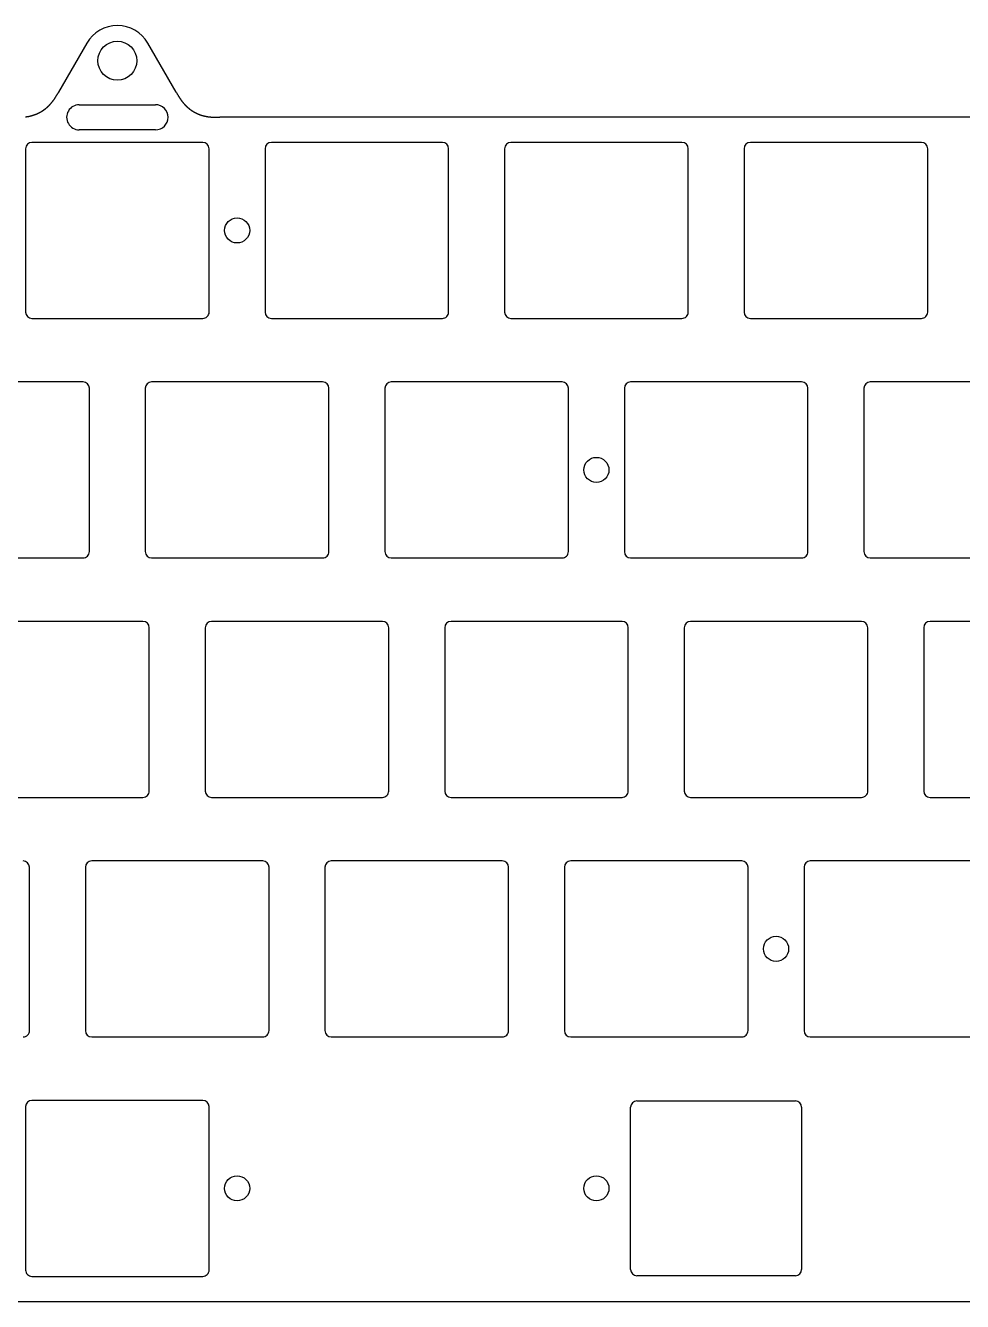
# Model space of a CAD drawing. Header units: millimetres. Extents: x -9 to 276, y -92 to 16.
# Drawn here: x 126 to 200.6, y -85.2 to 16.3 of the extents above; entities that cross this region are included whole.
import ezdxf

# ---------------------------------------------------------------- set-up
doc = ezdxf.new("R2010")
doc.units = ezdxf.units.MM
doc.layers.add('Edge.Cuts', color=53, linetype='CONTINUOUS', true_color=0xc8a339)

msp = doc.modelspace()

# ---------------------------------------------------------------- linework, layer by layer
at = {"layer": 'Edge.Cuts', "linetype": 'CONTINUOUS'}
for p, q in [((130.925129, 14.9), (128.673462, 11)), ((138.026537, 11), (135.774871, 14.9)), ((128.100526, 10.137918), (128.111221, 10.15071)), ((128.111221, 10.15071), (128.121898, 10.163604)), ((128.121898, 10.163604), (128.132559, 10.176603)), ((128.132559, 10.176603), (128.143204, 10.189709)), ((128.143204, 10.189709), (128.153837, 10.202926)), ((128.153837, 10.202926), (128.164458, 10.216255)), ((128.164458, 10.216255), (128.17507, 10.229701)), ((128.17507, 10.229701), (128.185675, 10.243266)), ((128.185675, 10.243266), (128.196275, 10.256954)), ((128.196275, 10.256954), (128.206872, 10.270768)), ((128.206872, 10.270768), (128.21747, 10.284713)), ((128.21747, 10.284713), (128.228069, 10.298793)), ((128.228069, 10.298793), (128.238674, 10.313011)), ((128.238674, 10.313011), (128.249287, 10.327374)), ((128.249287, 10.327374), (128.259912, 10.341886)), ((128.259912, 10.341886), (128.270551, 10.356552)), ((128.270551, 10.356552), (128.281208, 10.371379)), ((128.281208, 10.371379), (128.291888, 10.386373)), ((128.291888, 10.386373), (128.302594, 10.401541)), ((128.302594, 10.401541), (128.313331, 10.416891)), ((128.313331, 10.416891), (128.324103, 10.43243)), ((128.324103, 10.43243), (128.334918, 10.448169)), ((128.334918, 10.448169), (128.345779, 10.464116)), ((128.345779, 10.464116), (128.356694, 10.480284)), ((128.356694, 10.480284), (128.367671, 10.496683)), ((128.367671, 10.496683), (128.378715, 10.513327)), ((128.378715, 10.513327), (128.389838, 10.530232)), ((128.389838, 10.530232), (128.401048, 10.547414)), ((128.401048, 10.547414), (128.412357, 10.564892)), ((128.412357, 10.564892), (128.423777, 10.582688)), ((128.423777, 10.582688), (128.435323, 10.600826)), ((128.435323, 10.600826), (128.447011, 10.619335)), ((128.447011, 10.619335), (128.458861, 10.638248)), ((128.458861, 10.638248), (128.470896, 10.657604)), ((128.470896, 10.657604), (128.483142, 10.67745)), ((128.483142, 10.67745), (128.495632, 10.697841)), ((128.495632, 10.697841), (128.508406, 10.718846)), ((128.508406, 10.718846), (128.521514, 10.74055)), ((128.521514, 10.74055), (128.535019, 10.763064)), ((128.535019, 10.763064), (128.549006, 10.786532)), ((128.549006, 10.786532), (128.563586, 10.811149)), ((128.563586, 10.811149), (128.578924, 10.837196)), ((128.578924, 10.837196), (128.595266, 10.865098)), ((128.595266, 10.865098), (128.613018, 10.89556)), ((128.613018, 10.89556), (128.632962, 10.929928)), ((128.632962, 10.929928), (128.657009, 10.971507)), ((128.657009, 10.971507), (128.673462, 11)), ((138.026537, 11), (138.048643, 10.961725)), ((138.048643, 10.961725), (138.070962, 10.923156)), ((138.070962, 10.923156), (138.082212, 10.903769)), ((138.082212, 10.903769), (138.093527, 10.884317)), ((138.093527, 10.884317), (138.104911, 10.864802)), ((138.104911, 10.864802), (138.116369, 10.845228)), ((138.116369, 10.845228), (138.127904, 10.825597)), ((138.127904, 10.825597), (138.13952, 10.805913)), ((138.13952, 10.805913), (138.151221, 10.786177)), ((138.151221, 10.786177), (138.163012, 10.766393)), ((138.163012, 10.766393), (138.174895, 10.746563)), ((138.174895, 10.746563), (138.186876, 10.726691)), ((138.186876, 10.726691), (138.198958, 10.706778)), ((138.198958, 10.706778), (138.211144, 10.686828)), ((138.211144, 10.686828), (138.223439, 10.666844)), ((138.223439, 10.666844), (138.229629, 10.656839)), ((138.229629, 10.656839), (138.235848, 10.646828)), ((138.235848, 10.646828), (138.242096, 10.636808)), ((138.242096, 10.636808), (138.248373, 10.626782)), ((138.248373, 10.626782), (138.254681, 10.61675)), ((138.254681, 10.61675), (138.261019, 10.606711)), ((138.261019, 10.606711), (138.267389, 10.596666)), ((138.267389, 10.596666), (138.27379, 10.586616)), ((138.27379, 10.586616), (138.280223, 10.576561)), ((138.280223, 10.576561), (138.286689, 10.566501)), ((138.286689, 10.566501), (138.293189, 10.556436)), ((138.293189, 10.556436), (138.299722, 10.546367)), ((138.299722, 10.546367), (138.306289, 10.536295)), ((138.306289, 10.536295), (138.312891, 10.526219)), ((138.312891, 10.526219), (138.319528, 10.51614)), ((138.319528, 10.51614), (138.3262, 10.506058)), ((138.3262, 10.506058), (138.332909, 10.495974)), ((138.332909, 10.495974), (138.339654, 10.485888)), ((138.339654, 10.485888), (138.346437, 10.4758)), ((138.346437, 10.4758), (138.353257, 10.465711)), ((138.353257, 10.465711), (138.360115, 10.45562)), ((138.360115, 10.45562), (138.367012, 10.445529)), ((138.367012, 10.445529), (138.373948, 10.435438)), ((138.373948, 10.435438), (138.380924, 10.425347)), ((138.380924, 10.425347), (138.38794, 10.415256)), ((138.38794, 10.415256), (138.394996, 10.405166)), ((138.394996, 10.405166), (138.402094, 10.395077)), ((138.402094, 10.395077), (138.409233, 10.384989)), ((138.409233, 10.384989), (138.416414, 10.374903)), ((138.416414, 10.374903), (138.423638, 10.36482)), ((138.423638, 10.36482), (138.430905, 10.354738)), ((138.430905, 10.354738), (138.438215, 10.34466)), ((138.438215, 10.34466), (138.44557, 10.334585)), ((138.44557, 10.334585), (138.452969, 10.324513)), ((138.452969, 10.324513), (138.460413, 10.314445)), ((138.460413, 10.314445), (138.467902, 10.304381)), ((138.467902, 10.304381), (138.475438, 10.294322)), ((138.475438, 10.294322), (138.48302, 10.284267)), ((138.48302, 10.284267), (138.49065, 10.274218)), ((138.49065, 10.274218), (138.498327, 10.264175)), ((138.498327, 10.264175), (138.506052, 10.254137)), ((138.506052, 10.254137), (138.513825, 10.244105)), ((138.513825, 10.244105), (138.521648, 10.234081)), ((138.521648, 10.234081), (138.52952, 10.224063)), ((138.52952, 10.224063), (138.537442, 10.214052)), ((138.537442, 10.214052), (138.545414, 10.204049)), ((138.545414, 10.204049), (138.553438, 10.194055)), ((138.553438, 10.194055), (138.561513, 10.184068)), ((138.561513, 10.184068), (138.56964, 10.17409)), ((138.56964, 10.17409), (138.577819, 10.164121)), ((138.577819, 10.164121), (138.586052, 10.154162)), ((138.586052, 10.154162), (138.594338, 10.144212)), ((126.545985, 9.133583), (126.559186, 9.137259)), ((126.559186, 9.137259), (126.572403, 9.141002)), ((126.572403, 9.141002), (126.585637, 9.144813)), ((126.585637, 9.144813), (126.598889, 9.148692)), ((126.598889, 9.148692), (126.612157, 9.152639)), ((126.612157, 9.152639), (126.625441, 9.156656)), ((126.625441, 9.156656), (126.638743, 9.160742)), ((126.638743, 9.160742), (126.652061, 9.164899)), ((126.652061, 9.164899), (126.665396, 9.169127)), ((126.665396, 9.169127), (126.678747, 9.173427)), ((126.678747, 9.173427), (126.692114, 9.177799)), ((126.692114, 9.177799), (126.705498, 9.182244)), ((126.705498, 9.182244), (126.718899, 9.186762)), ((126.718899, 9.186762), (126.732316, 9.191354)), ((126.732316, 9.191354), (126.745749, 9.196021)), ((126.745749, 9.196021), (126.759198, 9.200763)), ((126.759198, 9.200763), (126.772663, 9.205581)), ((126.772663, 9.205581), (126.786145, 9.210476)), ((126.786145, 9.210476), (126.793542, 9.213192)), ((126.793542, 9.213192), (126.80093, 9.215925)), ((126.80093, 9.215925), (126.80831, 9.218677)), ((126.80831, 9.218677), (126.815681, 9.221447)), ((126.815681, 9.221447), (126.823044, 9.224236)), ((126.823044, 9.224236), (126.830398, 9.227042)), ((126.830398, 9.227042), (126.837744, 9.229867)), ((126.837744, 9.229867), (126.845081, 9.232709)), ((126.845081, 9.232709), (126.85241, 9.23557)), ((126.85241, 9.23557), (126.85973, 9.238449)), ((126.85973, 9.238449), (126.867041, 9.241346)), ((126.867041, 9.241346), (126.874343, 9.244261)), ((126.874343, 9.244261), (126.881637, 9.247194)), ((126.881637, 9.247194), (126.888922, 9.250146)), ((126.888922, 9.250146), (126.896199, 9.253115)), ((126.896199, 9.253115), (126.903466, 9.256102)), ((126.903466, 9.256102), (126.910725, 9.259107)), ((126.910725, 9.259107), (126.917975, 9.26213)), ((126.917975, 9.26213), (126.925216, 9.265172)), ((126.925216, 9.265172), (126.932448, 9.268231)), ((126.932448, 9.268231), (126.939671, 9.271308)), ((126.939671, 9.271308), (126.946886, 9.274403)), ((126.946886, 9.274403), (126.954091, 9.277516)), ((126.954091, 9.277516), (126.961288, 9.280647)), ((126.961288, 9.280647), (126.968475, 9.283795)), ((126.968475, 9.283795), (126.975654, 9.286962)), ((126.975654, 9.286962), (126.982823, 9.290147)), ((126.982823, 9.290147), (126.989983, 9.293349)), ((126.989983, 9.293349), (126.997134, 9.296569)), ((126.997134, 9.296569), (127.004277, 9.299807)), ((127.004277, 9.299807), (127.011409, 9.303063)), ((127.011409, 9.303063), (127.018533, 9.306337)), ((127.018533, 9.306337), (127.025648, 9.309628)), ((127.025648, 9.309628), (127.032753, 9.312937)), ((127.032753, 9.312937), (127.039849, 9.316264)), ((127.039849, 9.316264), (127.046936, 9.319609)), ((127.046936, 9.319609), (127.054014, 9.322971)), ((127.054014, 9.322971), (127.061082, 9.326351)), ((127.061082, 9.326351), (127.068141, 9.329749)), ((127.068141, 9.329749), (127.07519, 9.333165)), ((127.07519, 9.333165), (127.08223, 9.336598)), ((127.08223, 9.336598), (127.089261, 9.340049)), ((127.089261, 9.340049), (127.096282, 9.343517)), ((127.096282, 9.343517), (127.103294, 9.347003)), ((127.103294, 9.347003), (127.110296, 9.350507)), ((127.110296, 9.350507), (127.117289, 9.354029)), ((127.117289, 9.354029), (127.124272, 9.357567)), ((127.124272, 9.357567), (127.131246, 9.361124)), ((127.131246, 9.361124), (127.13821, 9.364698)), ((127.13821, 9.364698), (127.145165, 9.36829)), ((127.145165, 9.36829), (127.15211, 9.371899)), ((127.15211, 9.371899), (127.159045, 9.375526)), ((127.159045, 9.375526), (127.165971, 9.37917)), ((127.165971, 9.37917), (127.172886, 9.382831)), ((127.172886, 9.382831), (127.179793, 9.386511)), ((127.179793, 9.386511), (127.186689, 9.390207)), ((127.186689, 9.390207), (127.193576, 9.393921)), ((127.193576, 9.393921), (127.200452, 9.397653)), ((127.200452, 9.397653), (127.207319, 9.401402)), ((127.207319, 9.401402), (127.214176, 9.405168)), ((127.214176, 9.405168), (127.221024, 9.408952)), ((127.221024, 9.408952), (127.227861, 9.412753)), ((127.227861, 9.412753), (127.234689, 9.416572)), ((127.234689, 9.416572), (127.241506, 9.420407)), ((127.241506, 9.420407), (127.248314, 9.424261)), ((127.248314, 9.424261), (127.255111, 9.428131)), ((127.255111, 9.428131), (127.261899, 9.432019)), ((127.261899, 9.432019), (127.268676, 9.435924)), ((127.268676, 9.435924), (127.275443, 9.439846)), ((127.275443, 9.439846), (127.282201, 9.443786)), ((127.282201, 9.443786), (127.288948, 9.447743)), ((127.288948, 9.447743), (127.295685, 9.451717)), ((127.295685, 9.451717), (127.302412, 9.455709)), ((127.302412, 9.455709), (127.309129, 9.459717)), ((127.309129, 9.459717), (127.315835, 9.463743)), ((127.315835, 9.463743), (127.322532, 9.467786)), ((127.322532, 9.467786), (127.329217, 9.471846)), ((127.329217, 9.471846), (127.335893, 9.475924)), ((127.335893, 9.475924), (127.342559, 9.480018)), ((127.342559, 9.480018), (127.349214, 9.48413)), ((127.349214, 9.48413), (127.355859, 9.488258)), ((127.355859, 9.488258), (127.362493, 9.492404)), ((127.362493, 9.492404), (127.369117, 9.496567)), ((127.369117, 9.496567), (127.375731, 9.500747)), ((127.375731, 9.500747), (127.382334, 9.504944)), ((127.382334, 9.504944), (127.388926, 9.509158)), ((127.388926, 9.509158), (127.395508, 9.513389)), ((127.395508, 9.513389), (127.40208, 9.517637)), ((127.40208, 9.517637), (127.408641, 9.521903)), ((127.408641, 9.521903), (127.415192, 9.526185)), ((127.415192, 9.526185), (127.421732, 9.530484)), ((127.421732, 9.530484), (127.428261, 9.5348)), ((127.428261, 9.5348), (127.43478, 9.539133)), ((127.43478, 9.539133), (127.441288, 9.543483)), ((127.441288, 9.543483), (127.447785, 9.54785)), ((127.447785, 9.54785), (127.454272, 9.552233)), ((127.454272, 9.552233), (127.460747, 9.556634)), ((127.460747, 9.556634), (127.467213, 9.561051)), ((127.467213, 9.561051), (127.473667, 9.565486)), ((127.473667, 9.565486), (127.480111, 9.569937)), ((127.480111, 9.569937), (127.486543, 9.574405)), ((127.486543, 9.574405), (127.492965, 9.57889)), ((127.492965, 9.57889), (127.499376, 9.583391)), ((127.499376, 9.583391), (127.505776, 9.58791)), ((127.505776, 9.58791), (127.512165, 9.592445)), ((127.512165, 9.592445), (127.518544, 9.596997)), ((127.518544, 9.596997), (127.524911, 9.601566)), ((127.524911, 9.601566), (127.531267, 9.606151)), ((127.531267, 9.606151), (127.537612, 9.610753)), ((127.537612, 9.610753), (127.543947, 9.615372)), ((127.543947, 9.615372), (127.55027, 9.620008)), ((127.55027, 9.620008), (127.556582, 9.62466)), ((127.556582, 9.62466), (127.562883, 9.629329)), ((127.562883, 9.629329), (127.569173, 9.634014)), ((127.569173, 9.634014), (127.575451, 9.638717)), ((127.575451, 9.638717), (127.581719, 9.643435)), ((127.581719, 9.643435), (127.587975, 9.648171)), ((127.587975, 9.648171), (127.59422, 9.652923)), ((127.59422, 9.652923), (127.600454, 9.657691)), ((127.600454, 9.657691), (127.606676, 9.662476)), ((127.606676, 9.662476), (127.612888, 9.667278)), ((127.612888, 9.667278), (127.619088, 9.672096)), ((127.619088, 9.672096), (127.625276, 9.676931)), ((127.625276, 9.676931), (127.631453, 9.681782)), ((127.631453, 9.681782), (127.637619, 9.68665)), ((127.637619, 9.68665), (127.643774, 9.691534)), ((127.643774, 9.691534), (127.649916, 9.696434)), ((127.649916, 9.696434), (127.656048, 9.701351)), ((127.656048, 9.701351), (127.662168, 9.706285)), ((127.662168, 9.706285), (127.668276, 9.711235)), ((127.668276, 9.711235), (127.674373, 9.716201)), ((127.674373, 9.716201), (127.680459, 9.721184)), ((127.680459, 9.721184), (127.686533, 9.726183)), ((127.686533, 9.726183), (127.692595, 9.731198)), ((127.692595, 9.731198), (127.698645, 9.73623)), ((127.698645, 9.73623), (127.704684, 9.741278)), ((127.704684, 9.741278), (127.710712, 9.746342)), ((127.710712, 9.746342), (127.716727, 9.751423)), ((127.716727, 9.751423), (127.722731, 9.75652)), ((127.722731, 9.75652), (127.728723, 9.761633)), ((127.728723, 9.761633), (127.734704, 9.766763)), ((127.734704, 9.766763), (127.740672, 9.771909)), ((127.740672, 9.771909), (127.746629, 9.777071)), ((127.746629, 9.777071), (127.752574, 9.782249)), ((127.752574, 9.782249), (127.758507, 9.787443)), ((127.758507, 9.787443), (127.764428, 9.792654)), ((127.764428, 9.792654), (127.770338, 9.797881)), ((127.770338, 9.797881), (127.776235, 9.803124)), ((127.776235, 9.803124), (127.78212, 9.808383)), ((127.78212, 9.808383), (127.787994, 9.813658)), ((127.787994, 9.813658), (127.793855, 9.818949)), ((127.793855, 9.818949), (127.799705, 9.824257)), ((127.799705, 9.824257), (127.805542, 9.82958)), ((127.805542, 9.82958), (127.811367, 9.834919)), ((127.811367, 9.834919), (127.811875, 9.835386)), ((127.811875, 9.835386), (127.823466, 9.846097)), ((127.823466, 9.846097), (127.835011, 9.856873)), ((127.835011, 9.856873), (127.846511, 9.867716)), ((127.846511, 9.867716), (127.857966, 9.878626)), ((127.857966, 9.878626), (127.869377, 9.889605)), ((127.869377, 9.889605), (127.880745, 9.900653)), ((127.880745, 9.900653), (127.892071, 9.911771)), ((127.892071, 9.911771), (127.903355, 9.92296)), ((127.903355, 9.92296), (127.914599, 9.934222)), ((127.914599, 9.934222), (127.925804, 9.945556)), ((127.925804, 9.945556), (127.93697, 9.956965)), ((127.93697, 9.956965), (127.948098, 9.968449)), ((127.948098, 9.968449), (127.959189, 9.98001)), ((127.959189, 9.98001), (127.970245, 9.991649)), ((127.970245, 9.991649), (127.981266, 10.003367)), ((127.981266, 10.003367), (127.992253, 10.015166)), ((127.992253, 10.015166), (128.003208, 10.027046)), ((128.003208, 10.027046), (128.014131, 10.03901)), ((128.014131, 10.03901), (128.025024, 10.051058)), ((128.025024, 10.051058), (128.035888, 10.063193)), ((128.035888, 10.063193), (128.046723, 10.075416)), ((128.046723, 10.075416), (128.057532, 10.087729)), ((128.057532, 10.087729), (128.068315, 10.100134)), ((128.068315, 10.100134), (128.079074, 10.112632)), ((128.079074, 10.112632), (128.089811, 10.125226)), ((128.089811, 10.125226), (128.100526, 10.137918)), ((130.318762, 10), (136.381237, 10)), ((138.594338, 10.144212), (138.602678, 10.134273)), ((138.602678, 10.134273), (138.611072, 10.124344)), ((138.611072, 10.124344), (138.619522, 10.114425)), ((138.619522, 10.114425), (138.628026, 10.104518)), ((138.628026, 10.104518), (138.636587, 10.094622)), ((138.636587, 10.094622), (138.645205, 10.084738)), ((138.645205, 10.084738), (138.653879, 10.074866)), ((138.653879, 10.074866), (138.662611, 10.065007)), ((138.662611, 10.065007), (138.6714, 10.055161)), ((138.6714, 10.055161), (138.680248, 10.045327)), ((138.680248, 10.045327), (138.689155, 10.035508)), ((138.689155, 10.035508), (138.698122, 10.025702)), ((138.698122, 10.025702), (138.707148, 10.01591)), ((138.707148, 10.01591), (138.716235, 10.006133)), ((138.716235, 10.006133), (138.725383, 9.996371)), ((138.725383, 9.996371), (138.734592, 9.986624)), ((138.734592, 9.986624), (138.743863, 9.976893)), ((138.743863, 9.976893), (138.753196, 9.967178)), ((138.753196, 9.967178), (138.762593, 9.957479)), ((138.762593, 9.957479), (138.772052, 9.947796)), ((138.772052, 9.947796), (138.781576, 9.938131)), ((138.781576, 9.938131), (138.791164, 9.928483)), ((138.791164, 9.928483), (138.800817, 9.918853)), ((138.800817, 9.918853), (138.810535, 9.909241)), ((138.810535, 9.909241), (138.820319, 9.899647)), ((138.820319, 9.899647), (138.830169, 9.890072)), ((138.830169, 9.890072), (138.840087, 9.880516)), ((138.840087, 9.880516), (138.850071, 9.87098)), ((138.850071, 9.87098), (138.860124, 9.861463)), ((138.860124, 9.861463), (138.870245, 9.851966)), ((138.870245, 9.851966), (138.880434, 9.84249)), ((138.880434, 9.84249), (138.890693, 9.833035)), ((138.890693, 9.833035), (138.901022, 9.823601)), ((138.901022, 9.823601), (138.911421, 9.814188)), ((138.911421, 9.814188), (138.921891, 9.804797)), ((138.921891, 9.804797), (138.932433, 9.795429)), ((138.932433, 9.795429), (138.943046, 9.786083)), ((138.943046, 9.786083), (138.953731, 9.77676)), ((138.953731, 9.77676), (138.96449, 9.76746)), ((138.96449, 9.76746), (138.975321, 9.758183)), ((138.975321, 9.758183), (138.986226, 9.748931)), ((138.986226, 9.748931), (138.997206, 9.739703)), ((138.997206, 9.739703), (139.003256, 9.734655)), ((139.003256, 9.734655), (139.009318, 9.729623)), ((139.009318, 9.729623), (139.015391, 9.724608)), ((139.015391, 9.724608), (139.021476, 9.71961)), ((139.021476, 9.71961), (139.027572, 9.714627)), ((139.027572, 9.714627), (139.033679, 9.709662)), ((139.033679, 9.709662), (139.039798, 9.704712)), ((139.039798, 9.704712), (139.045929, 9.69978)), ((139.045929, 9.69978), (139.052071, 9.694863)), ((139.052071, 9.694863), (139.058224, 9.689964)), ((139.058224, 9.689964), (139.064388, 9.68508)), ((139.064388, 9.68508), (139.070564, 9.680214)), ((139.070564, 9.680214), (139.076751, 9.675364)), ((139.076751, 9.675364), (139.082949, 9.67053)), ((139.082949, 9.67053), (139.089159, 9.665713)), ((139.089159, 9.665713), (139.09538, 9.660913)), ((139.09538, 9.660913), (139.101612, 9.656129)), ((139.101612, 9.656129), (139.107855, 9.651362)), ((139.107855, 9.651362), (139.114109, 9.646612)), ((139.114109, 9.646612), (139.120375, 9.641878)), ((139.120375, 9.641878), (139.126651, 9.637161)), ((139.126651, 9.637161), (139.132939, 9.632461)), ((139.132939, 9.632461), (139.139237, 9.627777)), ((139.139237, 9.627777), (139.145547, 9.62311)), ((139.145547, 9.62311), (139.151868, 9.61846)), ((139.151868, 9.61846), (139.158199, 9.613827)), ((139.158199, 9.613827), (139.164542, 9.60921)), ((139.164542, 9.60921), (139.170895, 9.604611)), ((139.170895, 9.604611), (139.17726, 9.600028)), ((139.17726, 9.600028), (139.183635, 9.595461)), ((139.183635, 9.595461), (139.190021, 9.590912)), ((139.190021, 9.590912), (139.196418, 9.586379)), ((139.196418, 9.586379), (139.202826, 9.581864)), ((139.202826, 9.581864), (139.209244, 9.577365)), ((139.209244, 9.577365), (139.215673, 9.572883)), ((139.215673, 9.572883), (139.222113, 9.568418)), ((139.222113, 9.568418), (139.228564, 9.56397)), ((139.228564, 9.56397), (139.235025, 9.559539)), ((139.235025, 9.559539), (139.241497, 9.555124)), ((139.241497, 9.555124), (139.24798, 9.550727)), ((139.24798, 9.550727), (139.254473, 9.546347)), ((139.254473, 9.546347), (139.260977, 9.541983)), ((139.260977, 9.541983), (139.267492, 9.537637)), ((139.267492, 9.537637), (139.274017, 9.533308)), ((139.274017, 9.533308), (139.280552, 9.528995)), ((139.280552, 9.528995), (139.287098, 9.5247)), ((139.287098, 9.5247), (139.293655, 9.520422)), ((139.293655, 9.520422), (139.300222, 9.516161)), ((139.300222, 9.516161), (139.306799, 9.511917)), ((139.306799, 9.511917), (139.313387, 9.50769)), ((139.313387, 9.50769), (139.319985, 9.50348)), ((139.319985, 9.50348), (139.326593, 9.499287)), ((139.326593, 9.499287), (139.333212, 9.495111)), ((139.333212, 9.495111), (139.339841, 9.490953)), ((139.339841, 9.490953), (139.34648, 9.486812)), ((139.34648, 9.486812), (139.35313, 9.482687)), ((139.35313, 9.482687), (139.35979, 9.47858)), ((139.35979, 9.47858), (139.36646, 9.474491)), ((139.36646, 9.474491), (139.37314, 9.470418)), ((139.37314, 9.470418), (139.37983, 9.466363)), ((139.37983, 9.466363), (139.386531, 9.462325)), ((139.386531, 9.462325), (139.393241, 9.458304)), ((139.393241, 9.458304), (139.399962, 9.454301)), ((139.399962, 9.454301), (139.406693, 9.450314)), ((139.406693, 9.450314), (139.413433, 9.446346)), ((139.413433, 9.446346), (139.420184, 9.442394)), ((139.420184, 9.442394), (139.426945, 9.43846)), ((139.426945, 9.43846), (139.433716, 9.434543)), ((139.433716, 9.434543), (139.440496, 9.430643)), ((139.440496, 9.430643), (139.447287, 9.426761)), ((139.447287, 9.426761), (139.454087, 9.422896)), ((139.454087, 9.422896), (139.460898, 9.419049)), ((139.460898, 9.419049), (139.467718, 9.415219)), ((139.467718, 9.415219), (139.474548, 9.411406)), ((139.474548, 9.411406), (139.481387, 9.407611)), ((139.481387, 9.407611), (139.488237, 9.403834)), ((139.488237, 9.403834), (139.495096, 9.400073)), ((139.495096, 9.400073), (139.501965, 9.396331)), ((139.501965, 9.396331), (139.508844, 9.392606)), ((139.508844, 9.392606), (139.515732, 9.388898)), ((139.515732, 9.388898), (139.52263, 9.385208)), ((139.52263, 9.385208), (139.529538, 9.381535)), ((139.529538, 9.381535), (139.536455, 9.37788)), ((139.536455, 9.37788), (139.543382, 9.374242)), ((139.543382, 9.374242), (139.550318, 9.370622)), ((139.550318, 9.370622), (139.557264, 9.36702)), ((139.557264, 9.36702), (139.564219, 9.363435)), ((139.564219, 9.363435), (139.571184, 9.359868)), ((139.571184, 9.359868), (139.578158, 9.356319)), ((139.578158, 9.356319), (139.585142, 9.352787)), ((139.585142, 9.352787), (139.592135, 9.349273)), ((139.592135, 9.349273), (139.599137, 9.345776)), ((139.599137, 9.345776), (139.606149, 9.342297)), ((139.606149, 9.342297), (139.61317, 9.338836)), ((139.61317, 9.338836), (139.620201, 9.335392)), ((139.620201, 9.335392), (139.627241, 9.331967)), ((139.627241, 9.331967), (139.63429, 9.328559)), ((139.63429, 9.328559), (139.641348, 9.325169)), ((139.641348, 9.325169), (139.648415, 9.321796)), ((139.648415, 9.321796), (139.655492, 9.318441)), ((139.655492, 9.318441), (139.662578, 9.315104)), ((139.662578, 9.315104), (139.669673, 9.311785)), ((139.669673, 9.311785), (139.676777, 9.308484)), ((139.676777, 9.308484), (139.68389, 9.305201)), ((139.68389, 9.305201), (139.691012, 9.301935)), ((139.691012, 9.301935), (139.698144, 9.298687)), ((139.698144, 9.298687), (139.705284, 9.295457)), ((139.705284, 9.295457), (139.712433, 9.292245)), ((139.712433, 9.292245), (139.719591, 9.289051)), ((139.719591, 9.289051), (139.726759, 9.285875)), ((139.726759, 9.285875), (139.733935, 9.282717)), ((139.733935, 9.282717), (139.74112, 9.279577)), ((139.74112, 9.279577), (139.748314, 9.276454)), ((139.748314, 9.276454), (139.755516, 9.27335)), ((139.755516, 9.27335), (139.762728, 9.270263)), ((139.762728, 9.270263), (139.769948, 9.267195)), ((139.769948, 9.267195), (139.777177, 9.264145)), ((139.777177, 9.264145), (139.784415, 9.261112)), ((139.784415, 9.261112), (139.791662, 9.258098)), ((139.791662, 9.258098), (139.798917, 9.255101)), ((139.798917, 9.255101), (139.806181, 9.252123)), ((139.806181, 9.252123), (139.813454, 9.249163)), ((139.813454, 9.249163), (139.820735, 9.246221)), ((139.820735, 9.246221), (139.828025, 9.243297)), ((139.828025, 9.243297), (139.835323, 9.240391)), ((139.835323, 9.240391), (139.842631, 9.237503)), ((139.842631, 9.237503), (139.849946, 9.234633)), ((139.849946, 9.234633), (139.85727, 9.231782)), ((139.85727, 9.231782), (139.864603, 9.228948)), ((139.864603, 9.228948), (139.871944, 9.226133)), ((139.871944, 9.226133), (139.879293, 9.223336)), ((139.879293, 9.223336), (139.886651, 9.220557)), ((139.886651, 9.220557), (139.894017, 9.217797)), ((139.894017, 9.217797), (139.901392, 9.215054)), ((139.901392, 9.215054), (139.908775, 9.21233)), ((139.908775, 9.21233), (139.916166, 9.209625)), ((139.916166, 9.209625), (139.923566, 9.206937)), ((139.923566, 9.206937), (139.930974, 9.204268)), ((139.930974, 9.204268), (139.93839, 9.201617)), ((139.93839, 9.201617), (139.945814, 9.198984)), ((139.945814, 9.198984), (139.953247, 9.196369)), ((139.953247, 9.196369), (139.960687, 9.193773)), ((139.960687, 9.193773), (139.968136, 9.191196)), ((139.968136, 9.191196), (139.975593, 9.188636)), ((139.975593, 9.188636), (139.983058, 9.186095)), ((139.983058, 9.186095), (139.990531, 9.183572)), ((139.990531, 9.183572), (139.998013, 9.181068)), ((139.998013, 9.181068), (140.005502, 9.178582)), ((140.005502, 9.178582), (140.012999, 9.176115)), ((140.012999, 9.176115), (140.020504, 9.173666)), ((140.020504, 9.173666), (140.028017, 9.171235)), ((140.028017, 9.171235), (140.035539, 9.168823)), ((140.035539, 9.168823), (140.043068, 9.16643)), ((140.043068, 9.16643), (140.050605, 9.164055)), ((140.050605, 9.164055), (140.05126, 9.163849)), ((140.05126, 9.163849), (140.066331, 9.159166)), ((140.066331, 9.159166), (140.081436, 9.154556)), ((140.081436, 9.154556), (140.096576, 9.150018)), ((140.096576, 9.150018), (140.111753, 9.145553)), ((140.111753, 9.145553), (140.126966, 9.14116)), ((140.126966, 9.14116), (140.142218, 9.136839)), ((140.142218, 9.136839), (140.157509, 9.13259)), ((126.044947, 9.035921), (126.057445, 9.03746)), ((126.057445, 9.03746), (126.069963, 9.039043)), ((126.069963, 9.039043), (126.082499, 9.040669)), ((126.082499, 9.040669), (126.095055, 9.042341)), ((126.095055, 9.042341), (126.107629, 9.044057)), ((126.107629, 9.044057), (126.120222, 9.045819)), ((126.120222, 9.045819), (126.132834, 9.047627)), ((126.132834, 9.047627), (126.145464, 9.049483)), ((126.145464, 9.049483), (126.158113, 9.051386)), ((126.158113, 9.051386), (126.17078, 9.053337)), ((126.17078, 9.053337), (126.183467, 9.055337)), ((126.183467, 9.055337), (126.196171, 9.057386)), ((126.196171, 9.057386), (126.208894, 9.059485)), ((126.208894, 9.059485), (126.221636, 9.061635)), ((126.221636, 9.061635), (126.234395, 9.063836)), ((126.234395, 9.063836), (126.247173, 9.066089)), ((126.247173, 9.066089), (126.259969, 9.068394)), ((126.259969, 9.068394), (126.272784, 9.070753)), ((126.272784, 9.070753), (126.285616, 9.073164)), ((126.285616, 9.073164), (126.298466, 9.07563)), ((126.298466, 9.07563), (126.311335, 9.078151)), ((126.311335, 9.078151), (126.324221, 9.080728)), ((126.324221, 9.080728), (126.337126, 9.08336)), ((126.337126, 9.08336), (126.350048, 9.086049)), ((126.350048, 9.086049), (126.362988, 9.088795)), ((126.362988, 9.088795), (126.375945, 9.091598)), ((126.375945, 9.091598), (126.388921, 9.094461)), ((126.388921, 9.094461), (126.401914, 9.097382)), ((126.401914, 9.097382), (126.414924, 9.100363)), ((126.414924, 9.100363), (126.427952, 9.103404)), ((126.427952, 9.103404), (126.440998, 9.106506)), ((126.440998, 9.106506), (126.454061, 9.109669)), ((126.454061, 9.109669), (126.467141, 9.112894)), ((126.467141, 9.112894), (126.480239, 9.116182)), ((126.480239, 9.116182), (126.493354, 9.119534)), ((126.493354, 9.119534), (126.506486, 9.122949)), ((126.506486, 9.122949), (126.519635, 9.126428)), ((126.519635, 9.126428), (126.532802, 9.129973)), ((126.532802, 9.129973), (126.545985, 9.133583)), ((140.157509, 9.13259), (140.172842, 9.128412)), ((140.172842, 9.128412), (140.188216, 9.124305)), ((140.188216, 9.124305), (140.203635, 9.120269)), ((140.203635, 9.120269), (140.219098, 9.116303)), ((140.219098, 9.116303), (140.234608, 9.112408)), ((140.234608, 9.112408), (140.250166, 9.108583)), ((140.250166, 9.108583), (140.265773, 9.104828)), ((140.265773, 9.104828), (140.281431, 9.101143)), ((140.281431, 9.101143), (140.297143, 9.097527)), ((140.297143, 9.097527), (140.312909, 9.09398)), ((140.312909, 9.09398), (140.328731, 9.090502)), ((140.328731, 9.090502), (140.344612, 9.087093)), ((140.344612, 9.087093), (140.360553, 9.083752)), ((140.360553, 9.083752), (140.376556, 9.08048)), ((140.376556, 9.08048), (140.392624, 9.077276)), ((140.392624, 9.077276), (140.408759, 9.074139)), ((140.408759, 9.074139), (140.424962, 9.071071)), ((140.424962, 9.071071), (140.441237, 9.06807)), ((140.441237, 9.06807), (140.457586, 9.065136)), ((140.457586, 9.065136), (140.474012, 9.06227)), ((140.474012, 9.06227), (140.490517, 9.05947)), ((140.490517, 9.05947), (140.507104, 9.056737)), ((140.507104, 9.056737), (140.523778, 9.054071)), ((140.523778, 9.054071), (140.54054, 9.051471)), ((140.54054, 9.051471), (140.557394, 9.048938)), ((140.557394, 9.048938), (140.574344, 9.04647)), ((140.574344, 9.04647), (140.591394, 9.044069)), ((140.591394, 9.044069), (140.608549, 9.041733)), ((140.608549, 9.041733), (140.625811, 9.039462)), ((140.625811, 9.039462), (140.643186, 9.037257)), ((140.643186, 9.037257), (140.660679, 9.035118)), ((140.660679, 9.035118), (140.678296, 9.033043)), ((140.678296, 9.033043), (140.696041, 9.031033)), ((140.696041, 9.031033), (140.71392, 9.029088)), ((140.71392, 9.029088), (140.731941, 9.027208)), ((140.731941, 9.027208), (140.750111, 9.025391)), ((140.750111, 9.025391), (140.768436, 9.02364)), ((140.768436, 9.02364), (140.786925, 9.021952)), ((140.786925, 9.021952), (140.805586, 9.020328)), ((140.805586, 9.020328), (140.82443, 9.018769)), ((140.82443, 9.018769), (140.843468, 9.017272)), ((140.843468, 9.017272), (140.862709, 9.01584)), ((140.862709, 9.01584), (140.882168, 9.014471)), ((140.882168, 9.014471), (140.901858, 9.013165)), ((140.901858, 9.013165), (140.921795, 9.011922)), ((140.921795, 9.011922), (140.941996, 9.010742)), ((140.941996, 9.010742), (140.962482, 9.009624)), ((140.962482, 9.009624), (140.983272, 9.00857)), ((140.983272, 9.00857), (141.004394, 9.007577)), ((141.004394, 9.007577), (141.025875, 9.006648)), ((141.025875, 9.006648), (141.047749, 9.00578)), ((141.047749, 9.00578), (141.070053, 9.004974)), ((141.070053, 9.004974), (141.092833, 9.00423)), ((141.092833, 9.00423), (141.116143, 9.003547)), ((141.116143, 9.003547), (141.140048, 9.002926)), ((141.140048, 9.002926), (141.164625, 9.002365)), ((141.164625, 9.002365), (141.189976, 9.001866)), ((141.189976, 9.001866), (141.216227, 9.001427)), ((141.216227, 9.001427), (141.243544, 9.001048)), ((141.243544, 9.001048), (141.272153, 9.00073)), ((141.272153, 9.00073), (141.30238, 9.00047)), ((141.30238, 9.00047), (141.334715, 9.000269)), ((141.334715, 9.000269), (141.369972, 9.000126)), ((141.369972, 9.000126), (141.409709, 9.000038)), ((141.409709, 9.000038), (141.457742, 9.000003)), ((141.457742, 9.000003), (141.490638, 9)), ((229.984361, 9), (141.490638, 9)), ((136.381237, 8), (130.318762, 8)), ((126.05, 6.5), (126.05, -6.5)), ((140.15, 7), (126.55, 7)), ((140.65, -6.5), (140.65, 6.5)), ((145.1, 6.5), (145.1, -6.5)), ((159.2, 7), (145.6, 7)), ((159.7, -6.5), (159.7, 6.5)), ((164.15, 6.5), (164.15, -6.5)), ((178.25, 7), (164.65, 7)), ((178.75, -6.5), (178.75, 6.5)), ((183.2, 6.5), (183.2, -6.5)), ((197.3, 7), (183.7, 7)), ((197.8, -6.5), (197.8, 6.5)), ((126.55, -7), (140.15, -7)), ((145.6, -7), (159.2, -7)), ((164.65, -7), (178.25, -7)), ((183.7, -7), (197.3, -7)), ((130.625, -12.05), (117.025, -12.05)), ((149.675, -12.05), (136.075, -12.05)), ((168.725, -12.05), (155.125, -12.05)), ((187.775, -12.05), (174.175, -12.05)), ((206.825, -12.05), (193.225, -12.05)), ((131.125, -25.55), (131.125, -12.55)), ((135.575, -12.55), (135.575, -25.55)), ((150.175, -25.55), (150.175, -12.55)), ((154.625, -12.55), (154.625, -25.55)), ((169.225, -25.55), (169.225, -12.55)), ((173.675, -12.55), (173.675, -25.55)), ((188.275, -25.55), (188.275, -12.55)), ((192.725, -12.55), (192.725, -25.55)), ((117.025, -26.05), (130.625, -26.05)), ((136.075, -26.05), (149.675, -26.05)), ((155.125, -26.05), (168.725, -26.05)), ((174.175, -26.05), (187.775, -26.05)), ((193.225, -26.05), (206.825, -26.05)), ((135.3875, -31.1), (121.7875, -31.1)), ((154.4375, -31.1), (140.8375, -31.1)), ((173.4875, -31.1), (159.8875, -31.1)), ((192.5375, -31.1), (178.9375, -31.1)), ((211.5875, -31.1), (197.9875, -31.1)), ((135.8875, -44.6), (135.8875, -31.6)), ((140.3375, -31.6), (140.3375, -44.6)), ((154.9375, -44.6), (154.9375, -31.6)), ((159.3875, -31.6), (159.3875, -44.6)), ((173.9875, -44.6), (173.9875, -31.6)), ((178.4375, -31.6), (178.4375, -44.6)), ((193.0375, -44.6), (193.0375, -31.6)), ((197.4875, -31.6), (197.4875, -44.6)), ((121.7875, -45.1), (135.3875, -45.1)), ((140.8375, -45.1), (154.4375, -45.1)), ((159.8875, -45.1), (173.4875, -45.1)), ((178.9375, -45.1), (192.5375, -45.1)), ((197.9875, -45.1), (211.5875, -45.1)), ((126.3625, -63.65), (126.3625, -50.65)), ((130.8125, -50.65), (130.8125, -63.65)), ((144.9125, -50.15), (131.3125, -50.15)), ((145.4125, -63.65), (145.4125, -50.65)), ((149.8625, -50.65), (149.8625, -63.65)), ((163.9625, -50.15), (150.3625, -50.15)), ((164.4625, -63.65), (164.4625, -50.65)), ((168.9125, -50.65), (168.9125, -63.65)), ((183.0125, -50.15), (169.4125, -50.15)), ((183.5125, -63.65), (183.5125, -50.65)), ((187.9625, -50.65), (187.9625, -63.65)), ((202.0625, -50.15), (188.4625, -50.15)), ((131.3125, -64.15), (144.9125, -64.15)), ((150.3625, -64.15), (163.9625, -64.15)), ((169.4125, -64.15), (183.0125, -64.15)), ((188.4625, -64.15), (202.0625, -64.15)), ((48.621888, -85.2), (218.078111, -85.2))]:
    msp.add_line(p, q, dxfattribs=at)
at = {"layer": 'Edge.Cuts', "linetype": 'Continuous'}
for p, q in [((126.05, -69.7), (126.05, -82.7)), ((140.15, -69.2), (126.55, -69.2)), ((140.65, -82.7), (140.65, -69.7)), ((174.175, -82.65), (174.175, -69.75)), ((174.675, -69.25), (187.275, -69.25)), ((187.775, -69.75), (187.775, -82.65)), ((126.55, -83.2), (140.15, -83.2)), ((187.275, -83.15), (174.675, -83.15))]:
    msp.add_line(p, q, dxfattribs=at)
at = {"layer": 'Edge.Cuts'}
for centre, radius in [((133.35, 13.5), 1.55), ((142.875, 0), 1), ((171.45, -19.05), 1), ((185.7375, -57.15), 1), ((142.875, -76.2), 1), ((171.45, -76.2), 1)]:
    msp.add_circle(centre, radius, dxfattribs=at)
for centre, radius, start, end in [((133.35, 13.5), 2.8, 30.00000134, 149.99999866), ((130.31876, 8.999999), 0.999999, -270.00011459, -89.99988541), ((136.381237, 9), 1, -90, 90), ((126.5501, 6.4999), 0.5001, 90.01145499, 179.98854314), ((140.15, 6.5), 0.5, 0, 90), ((145.6001, 6.4999), 0.5001, 90.01145499, 179.98854314), ((159.2, 6.5), 0.5, 0, 90), ((164.6501, 6.4999), 0.5001, 90.01145499, 179.98854314), ((178.25, 6.5), 0.5, 0, 90), ((183.7001, 6.4999), 0.5001, 90.01145499, 179.98854314), ((197.3, 6.5), 0.5, 0, 90), ((126.55, -6.5), 0.5, -180, -90), ((140.1501, -6.5001), 0.4999, -90.01146333, 0.01146145), ((145.6, -6.5), 0.5, -180, -90), ((159.2001, -6.5001), 0.4999, -90.01146333, 0.01146145), ((164.65, -6.5), 0.5, -180, -90), ((178.2501, -6.5001), 0.4999, -90.01146333, 0.01146145), ((183.7, -6.5), 0.5, -180, -90), ((197.3001, -6.5001), 0.4999, -90.01146333, 0.01146145), ((130.625, -12.55), 0.5, 0, 90), ((136.0751, -12.5501), 0.5001, 90.01145499, 179.98854314), ((149.675, -12.55), 0.5, 0, 90), ((155.1251, -12.5501), 0.5001, 90.01145499, 179.98854314), ((168.725, -12.55), 0.5, 0, 90), ((174.1751, -12.5501), 0.5001, 90.01145499, 179.98854314), ((187.775, -12.55), 0.5, 0, 90), ((193.2251, -12.5501), 0.5001, 90.01145499, 179.98854314), ((130.6251, -25.5501), 0.4999, -90.01146333, 0.01146145), ((136.075, -25.55), 0.5, -180, -90), ((149.6751, -25.5501), 0.4999, -90.01146333, 0.01146145), ((155.125, -25.55), 0.5, -180, -90), ((168.7251, -25.5501), 0.4999, -90.01146333, 0.01146145), ((174.175, -25.55), 0.5, -180, -90), ((187.7751, -25.5501), 0.4999, -90.01146333, 0.01146145), ((193.225, -25.55), 0.5, -180, -90), ((135.3875, -31.6), 0.5, 0, 90), ((140.8376, -31.6001), 0.5001, 90.01145499, 179.98854314), ((154.4375, -31.6), 0.5, 0, 90), ((159.8876, -31.6001), 0.5001, 90.01145499, 179.98854314), ((173.4875, -31.6), 0.5, 0, 90), ((178.9376, -31.6001), 0.5001, 90.01145499, 179.98854314), ((192.5375, -31.6), 0.5, 0, 90), ((197.9876, -31.6001), 0.5001, 90.01145499, 179.98854314), ((135.3876, -44.6001), 0.4999, -90.01146333, 0.01146145), ((140.8375, -44.6), 0.5, -180, -90), ((154.4376, -44.6001), 0.4999, -90.01146333, 0.01146145), ((159.8875, -44.6), 0.5, -180, -90), ((173.4876, -44.6001), 0.4999, -90.01146333, 0.01146145), ((178.9375, -44.6), 0.5, -180, -90), ((192.5376, -44.6001), 0.4999, -90.01146333, 0.01146145), ((197.9875, -44.6), 0.5, -180, -90), ((125.8625, -50.65), 0.5, 0, 90), ((131.3126, -50.6501), 0.5001, 90.01145499, 179.98854314), ((144.9125, -50.65), 0.5, 0, 90), ((150.3626, -50.6501), 0.5001, 90.01145499, 179.98854314), ((163.9625, -50.65), 0.5, 0, 90), ((169.4126, -50.6501), 0.5001, 90.01145499, 179.98854314), ((183.0125, -50.65), 0.5, 0, 90), ((188.4626, -50.6501), 0.5001, 90.01145499, 179.98854314), ((125.8626, -63.6501), 0.4999, -90.01146333, 0.01146145), ((131.3125, -63.65), 0.5, -180, -90), ((144.9126, -63.6501), 0.4999, -90.01146333, 0.01146145), ((150.3625, -63.65), 0.5, -180, -90), ((163.9626, -63.6501), 0.4999, -90.01146333, 0.01146145), ((169.4125, -63.65), 0.5, -180, -90), ((183.0126, -63.6501), 0.4999, -90.01146333, 0.01146145), ((188.4625, -63.65), 0.5, -180, -90), ((126.550022, -69.700041), 0.500022, 90.00252081, 179.99530195), ((140.150022, -69.700041), 0.500041, 0.00469846, 90.00252081), ((174.675, -69.75), 0.5, 90, 180), ((187.275, -69.75), 0.5, 0, 90), ((126.550022, -82.700041), 0.499959, 179.99530195, 269.99747878), ((140.150022, -82.700041), 0.499978, 269.99747878, 0.00469846), ((174.675, -82.65), 0.5, 180, 270), ((187.275, -82.65), 0.5, 270, 0)]:
    msp.add_arc(centre, radius, start, end, dxfattribs=at)

doc.saveas('drawing.dxf')
